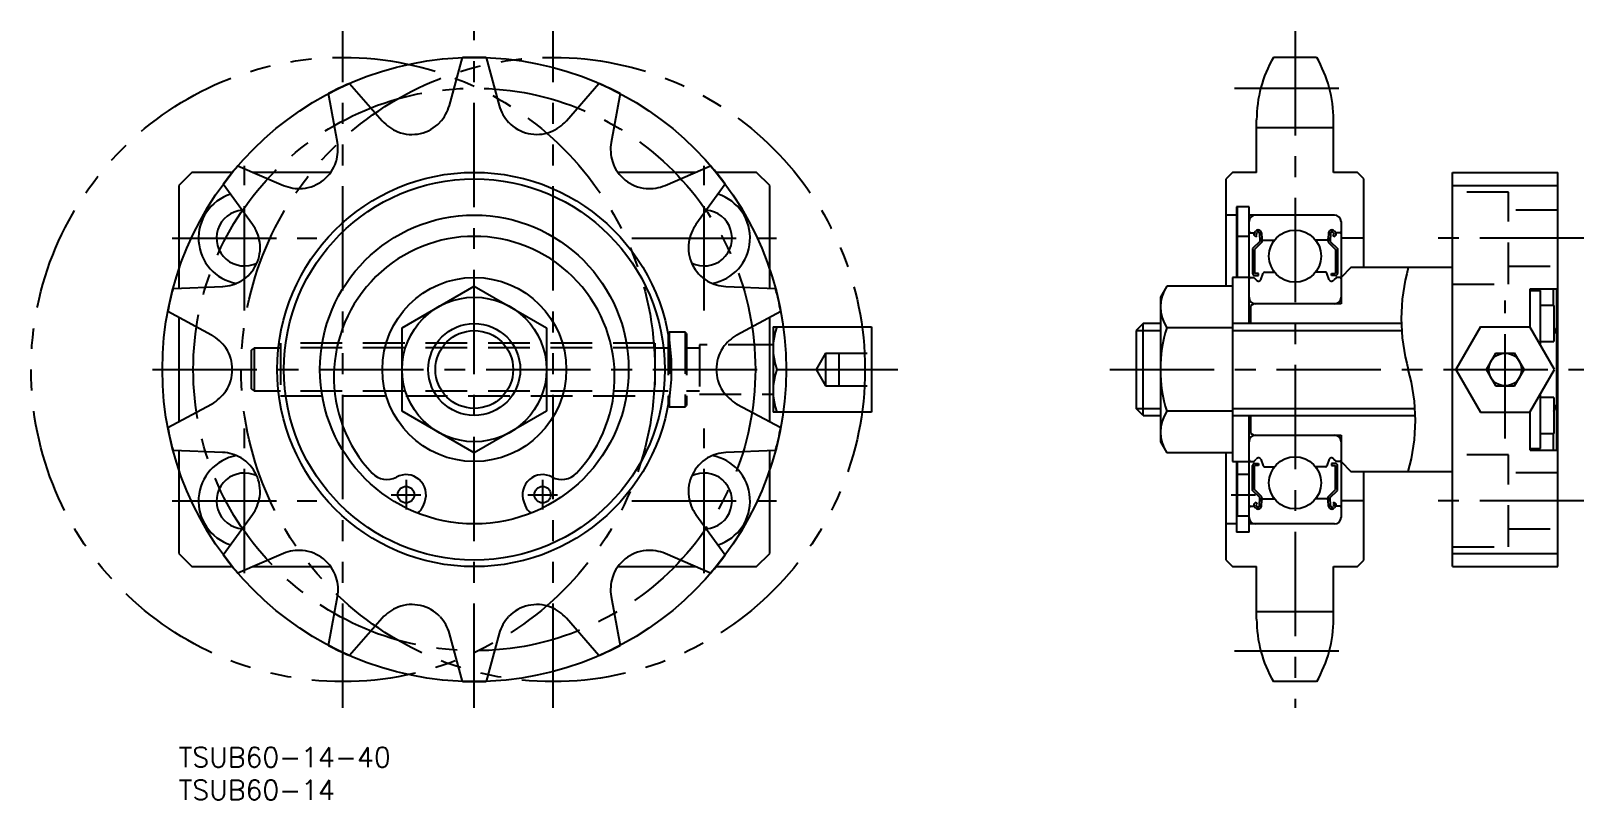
# Model space of a CAD drawing. Extents: x -23 to 214, y -8 to 109.
import ezdxf

# ---------------------------------------------------------------- set-up
doc = ezdxf.new("R2010")
doc.units = 0
doc.header["$LTSCALE"] = 0.5
for name, pattern in [('CENTER', [50.8, 31.75, -6.35, 6.35, -6.35]), ('DASHED', [19.05, 12.7, -6.35]), ('PHANTOM', [63.5, 31.75, -6.35, 6.35, -6.35, 6.35, -6.35])]:
    doc.linetypes.add(name, pattern=pattern)
for name, color, linetype in [('MSM_CENTER', 1, 'CENTER'), ('MSM_CONTINUOUS', 7, 'CONTINUOUS'), ('MSM_DASHED', 4, 'DASHED'), ('MSM_IMAGINARY', 6, 'PHANTOM'), ('MSM_NARROW', 5, 'CONTINUOUS'), ('MSM_PART_NUMBER', 7, 'CONTINUOUS')]:
    doc.layers.add(name, color=color, linetype=linetype)
doc.styles.get("Standard").update_dxf_attribs({"font": 'txt.shx', "height": 3, "bigfont": 'bigfont.shx'})

# ---------------------------------------------------------------- blocks, each defined once
blk = doc.blocks.new('*U35')
at = {"layer": 'MSM_PART_NUMBER'}
blk.add_text('TSUB60-14-40', height=3, dxfattribs=at).set_placement((0, -3))
blk = doc.blocks.new('*U36')
at = {"layer": 'MSM_PART_NUMBER'}
blk.add_text('TSUB60-14', height=3, dxfattribs=at).set_placement((0, -8))

msp = doc.modelspace()

# ---------------------------------------------------------------- linework, layer by layer
at = {"layer": 'MSM_CENTER'}
for p, q in [((45, 6), (45, 109)), ((169.99, 109), (169.99, 6)), ((160.76, 100.31), (179.21, 100.31)), ((10, 66.5), (10, 88.5)), ((80, 66.5), (80, 88.5)), ((-1, 77.5), (21, 77.5)), ((69, 77.5), (91, 77.5)), ((213.99, 77.5), (189.99, 77.5)), ((201.99, 47), (201.99, 68)), ((-4, 57.5), (109.5, 57.5)), ((141.79, 57.5), (213.99, 57.5)), ((10, 26.5), (10, 48.5)), ((80, 26.5), (80, 48.5)), ((34.6, 40.7), (34.6, 36.2)), ((55.4, 40.7), (55.4, 36.2)), ((32.35, 38.45), (36.85, 38.45)), ((53.15, 38.45), (57.65, 38.45)), ((160.24, 38.45), (163.99, 38.45)), ((-1, 37.5), (21, 37.5)), ((69, 37.5), (91, 37.5)), ((213.99, 37.5), (189.99, 37.5)), ((160.76, 14.7), (179.21, 14.7))]:
    msp.add_line(p, q, dxfattribs=at)
msp.add_circle((45, 57.5), 42.8, dxfattribs=at)
at = {"layer": 'MSM_CONTINUOUS'}
for p, q in [((41.22, 97.67), (43.21, 104.97)), ((46.79, 104.97), (48.78, 97.67)), ((173.28, 105), (166.69, 105)), ((24.17, 92.05), (22.79, 99.49)), ((26.02, 101.04), (30.98, 95.33)), ((59.02, 95.33), (63.98, 101.04)), ((67.21, 99.49), (65.83, 92.05)), ((164.14, 87.5), (164.14, 95.47)), ((175.84, 87.5), (175.84, 95.47)), ((164.14, 94.35), (175.84, 94.35)), ((9.01, 88.5), (15.95, 85.5)), ((74.05, 85.5), (80.99, 88.5)), ((2, 87.5), (0, 85.5)), ((0, 85.5), (0, 69.85)), ((8.17, 87.5), (2, 87.5)), ((11.24, 79.59), (6.77, 85.69)), ((23.15, 87.5), (11.32, 87.5)), ((78.68, 87.5), (66.85, 87.5)), ((83.23, 85.69), (78.76, 79.59)), ((88, 87.5), (81.83, 87.5)), ((90, 85.5), (88, 87.5)), ((90, 69.85), (90, 85.5)), ((160.49, 87.5), (159.49, 86.5)), ((159.49, 70.2), (159.49, 86.5)), ((164.14, 87.5), (160.49, 87.5)), ((179.49, 87.5), (175.84, 87.5)), ((180.49, 86.5), (179.49, 87.5)), ((180.49, 73), (180.49, 86.5)), ((193.99, 87.5), (209.99, 87.5)), ((193.99, 27.5), (193.99, 87.5)), ((193.99, 85.5), (209.99, 85.5)), ((209.99, 27.5), (209.99, 87.5)), ((161.09, 81), (159.49, 81)), ((162.99, 82.25), (161.09, 82.25)), ((161.09, 82.25), (161.09, 71.5)), ((161.24, 71.5, 1.25), (161.24, 82.25, 1.25)), ((162.99, 64.5), (162.99, 82.25)), ((175.99, 81), (162.99, 81)), ((163.19, 78.3), (163.77, 78.3)), ((163.77, 78.3), (163.99, 78.56)), ((164, 78.11), (164.21, 78.36)), ((164.23, 77.91), (164, 78.11)), ((164.57, 78.24), (164.62, 77)), ((164.87, 78.28), (164.95, 77.38)), ((175.11, 78.28), (175.03, 77.38)), ((175.41, 78.24), (175.36, 77)), ((175.75, 77.91), (175.98, 78.11)), ((175.98, 78.11), (175.76, 78.36)), ((176.21, 78.3), (175.99, 78.56)), ((176.79, 78.3), (176.21, 78.3)), ((176.99, 80), (176.99, 67.5)), ((162.99, 77.75), (161.24, 77.75)), ((164.62, 77), (163.52, 75.9)), ((163.52, 75.9), (163.52, 72.1)), ((164.03, 77.68), (163.8, 77.88)), ((164.92, 76.88), (163.82, 75.78)), ((163.82, 75.78), (163.82, 72.1)), ((164.03, 77.68), (164.23, 77.91)), ((164.92, 77.73), (164.92, 76.88)), ((165.15, 77.2), (166.86, 77.2)), ((174.83, 77.2), (173.11, 77.2)), ((175.06, 77.73), (175.06, 76.88)), ((175.06, 76.88), (176.16, 75.78)), ((175.36, 77), (176.46, 75.9)), ((175.94, 77.68), (175.75, 77.91)), ((175.94, 77.68), (176.17, 77.88)), ((176.16, 75.78), (176.16, 72.1)), ((176.46, 75.9), (176.46, 72.1)), ((180.49, 77.5), (176.99, 77.5)), ((162.99, 71.5), (160.49, 71.5)), ((160.49, 71.5), (160.49, 43.5)), ((163.19, 71.5), (163.69, 71.5)), ((163.69, 71.5), (164.06, 71.13)), ((164.44, 72.1), (163.82, 72.1)), ((163.82, 71.8), (164.44, 71.8)), ((164.44, 71.8), (164.44, 72.1)), ((164.77, 71.15), (165.14, 72.17)), ((165.33, 72.3), (166.86, 72.3)), ((174.65, 72.3), (173.11, 72.3)), ((175.21, 71.15), (174.83, 72.17)), ((175.54, 71.8), (175.54, 72.1)), ((175.54, 72.1), (176.16, 72.1)), ((176.16, 71.8), (175.54, 71.8)), ((176.29, 71.5), (175.91, 71.13)), ((176.79, 71.5), (176.29, 71.5)), ((178.49, 73), (176.99, 71.5)), ((193.99, 73), (178.49, 73)), ((-0.88, 69.81), (6.68, 70.12)), ((34, 63.85), (45, 70.2)), ((45, 70.2), (56, 63.85)), ((83.32, 70.12), (90.88, 69.81)), ((150.47, 70.2), (149.49, 68.5)), ((160.49, 70.2), (150.47, 70.2)), ((205.79, 69.8), (209.99, 69.8)), ((205.79, 63.92), (205.79, 69.8)), ((205.79, 69.5), (207.39, 69.5)), ((207.39, 61.15), (207.39, 69.5)), ((209.29, 69.8), (209.29, 67.25)), ((209.79, 69.8), (209.79, 45.2)), ((5, 62.75), (-1.68, 66.31)), ((91.68, 66.31), (85, 62.75)), ((149.49, 68.5), (149.49, 46.5)), ((163.69, 67.5), (163.19, 67.21)), ((163.19, 67.21), (163.19, 64.5)), ((176.99, 67.5), (163.69, 67.5)), ((209.39, 67.25), (207.39, 67.25)), ((209.39, 67.25), (209.39, 61.75)), ((0, 65.42), (0, 49.58)), ((90, 49.58), (90, 65.42)), ((90.5, 64), (90.5, 51)), ((90.5, 64), (105.5, 64)), ((105.5, 64), (105.5, 51)), ((146.87, 64.5), (145.79, 63.42)), ((149.49, 64.5), (146.87, 64.5)), ((146.87, 50.5), (146.87, 64.5)), ((186.18, 64.5), (160.49, 64.5)), ((198.23, 64), (194.48, 57.5)), ((198.23, 64), (205.74, 64)), ((209.49, 57.5), (205.74, 64)), ((209.39, 63.9), (209.79, 62.89)), ((34, 51.15), (34, 63.85)), ((56, 63.85), (56, 51.15)), ((145.79, 63.42), (145.79, 51.58)), ((160.49, 63.85), (150.47, 63.85)), ((207.39, 61.75), (209.39, 61.75)), ((90.5, 61.25), (90, 61.25)), ((200.54, 60), (199.1, 57.5)), ((200.54, 60), (203.43, 60)), ((204.87, 57.5), (203.43, 60)), ((91.08, 57.5), (105.5, 57.5)), ((194.48, 57.5), (198.23, 51)), ((199.1, 57.5), (200.54, 55)), ((203.43, 55), (204.87, 57.5)), ((205.74, 51), (209.49, 57.5)), ((200.54, 55), (203.43, 55)), ((-1.68, 48.69), (5, 52.25)), ((85, 52.25), (91.68, 48.69)), ((90, 53.75), (90.5, 53.75)), ((207.39, 45.5), (207.39, 53.85)), ((209.39, 53.25), (207.39, 53.25)), ((209.39, 53.25), (209.39, 47.75)), ((45, 44.8), (34, 51.15)), ((56, 51.15), (45, 44.8)), ((105.5, 51), (90.5, 51)), ((146.87, 50.5), (145.79, 51.58)), ((146.87, 50.5), (149.49, 50.5)), ((160.49, 51.15), (150.47, 51.15)), ((160.49, 50.5), (188.3, 50.5)), ((162.99, 32.75), (162.99, 50.5)), ((163.19, 50.5), (163.19, 47.79)), ((198.23, 51), (205.74, 51)), ((205.79, 45.2), (205.79, 51.08)), ((163.19, 47.79), (163.69, 47.5)), ((163.69, 47.5), (176.99, 47.5)), ((176.99, 47.5), (176.99, 35)), ((207.39, 47.75), (209.39, 47.75)), ((209.29, 47.75), (209.29, 45.2)), ((6.68, 44.88), (-0.88, 45.19)), ((0, 45.15), (0, 29.5)), ((90.88, 45.19), (83.32, 44.88)), ((90, 29.5), (90, 45.15)), ((149.49, 46.5), (150.47, 44.8)), ((205.79, 45.5), (207.39, 45.5)), ((205.79, 45.2), (209.99, 45.2)), ((160.49, 44.8), (150.47, 44.8)), ((159.49, 28.5), (159.49, 44.8)), ((160.49, 43.5), (162.99, 43.5)), ((161.09, 43.5), (161.09, 32.75)), ((161.24, 35.18, 1.25), (161.24, 43.5, 1.25)), ((163.19, 43.5), (163.69, 43.5)), ((163.52, 39.1), (163.52, 42.9)), ((163.69, 43.5), (164.06, 43.87)), ((163.82, 43.2), (164.44, 43.2)), ((163.82, 39.22), (163.82, 42.9)), ((164.44, 42.9), (163.82, 42.9)), ((164.44, 43.2), (164.44, 42.9)), ((164.77, 43.85), (165.14, 42.83)), ((165.33, 42.7), (166.86, 42.7)), ((174.65, 42.7), (173.11, 42.7)), ((175.21, 43.85), (174.83, 42.83)), ((176.16, 43.2), (175.54, 43.2)), ((175.54, 43.2), (175.54, 42.9)), ((175.54, 42.9), (176.16, 42.9)), ((176.29, 43.5), (175.91, 43.87)), ((176.16, 39.22), (176.16, 42.9)), ((176.79, 43.5), (176.29, 43.5)), ((176.46, 39.1), (176.46, 42.9)), ((176.99, 43.5), (178.49, 42)), ((162.99, 41.5), (161.24, 41.5)), ((178.49, 42), (193.99, 42)), ((180.49, 28.5), (180.49, 42)), ((164.62, 38), (163.52, 39.1)), ((164.92, 38.12), (163.82, 39.22)), ((164.57, 36.76), (164.62, 38)), ((164.92, 37.27), (164.92, 38.12)), ((175.06, 38.12), (176.16, 39.22)), ((175.06, 37.27), (175.06, 38.12)), ((175.36, 38), (176.46, 39.1)), ((175.41, 36.76), (175.36, 38)), ((37.24, 36.8), (37.46, 37.38)), ((52.54, 37.38), (52.76, 36.8)), ((163.19, 36.7), (163.77, 36.7)), ((163.77, 36.7), (163.99, 36.44)), ((164.03, 37.32), (163.8, 37.12)), ((164.23, 37.09), (164, 36.89)), ((164, 36.89), (164.21, 36.64)), ((164.03, 37.32), (164.23, 37.09)), ((164.87, 36.72), (164.95, 37.62)), ((165.15, 37.8), (166.86, 37.8)), ((174.83, 37.8), (173.11, 37.8)), ((175.11, 36.72), (175.03, 37.62)), ((175.94, 37.32), (175.75, 37.09)), ((175.75, 37.09), (175.98, 36.89)), ((175.98, 36.89), (175.76, 36.64)), ((175.94, 37.32), (176.17, 37.12)), ((176.21, 36.7), (175.99, 36.44)), ((176.79, 36.7), (176.21, 36.7)), ((180.49, 37.5), (176.99, 37.5)), ((6.77, 29.31), (11.24, 35.41)), ((78.76, 35.41), (83.23, 29.31)), ((161.09, 34), (159.49, 34)), ((162.99, 35.18), (161.24, 35.18)), ((175.99, 34), (162.99, 34)), ((172.69, 34), (172.69, 34)), ((162.99, 32.75), (161.09, 32.75)), ((0, 29.5), (2, 27.5)), ((15.95, 29.5), (9.01, 26.5)), ((80.99, 26.5), (74.05, 29.5)), ((88, 27.5), (90, 29.5)), ((159.49, 28.5), (160.49, 27.5)), ((179.49, 27.5), (180.49, 28.5)), ((193.99, 29.5), (209.99, 29.5)), ((2, 27.5), (8.17, 27.5)), ((11.32, 27.5), (23.15, 27.5)), ((66.85, 27.5), (78.68, 27.5)), ((81.83, 27.5), (88, 27.5)), ((160.49, 27.5), (164.14, 27.5)), ((164.14, 19.53), (164.14, 27.5)), ((175.84, 27.5), (179.49, 27.5)), ((175.84, 19.53), (175.84, 27.5)), ((193.99, 27.5), (209.99, 27.5)), ((22.79, 15.51), (24.17, 22.95)), ((65.83, 22.95), (67.21, 15.51)), ((30.98, 19.67), (26.02, 13.96)), ((63.98, 13.96), (59.02, 19.67)), ((164.14, 20.65), (175.84, 20.65)), ((43.21, 10.03), (41.22, 17.33)), ((48.78, 17.33), (46.79, 10.03)), ((173.28, 10), (166.69, 10))]:
    msp.add_line(p, q, dxfattribs=at)
for centre, radius in [((45, 57.5), 30), ((45, 57.5), 29), ((45, 57.5), 23.5), ((169.99, 74.75), 3.97), ((45, 57.5), 14), ((45, 57.5), 11), ((45, 57.5), 7), ((201.99, 57.5), 2.5), ((169.99, 40.25), 3.97), ((34.6, 38.45), 1.25), ((55.4, 38.45), 1.25)]:
    msp.add_circle(centre, radius, dxfattribs=at)
for centre, radius, start, end in [((45, 57.5), 47.5, 87.8352, 92.1648), ((183.19, 95.47), 19.05, 150, 180), ((156.79, 95.47), 19.05, 0, 30), ((45, 57.5), 47.5, 113.5495, 117.879), ((45, 57.5), 47.5, 62.121, 66.4505), ((34.81, 99.61), 6.69, 317.854, 343.1853), ((55.22, 99.62), 6.73, 196.8886, 222.0721), ((35.94, 99.9), 6.74, 222.6142, 247.5775), ((35.47, 99.23), 5.96, 249.2634, 316.2534), ((54.53, 99.23), 5.95, 223.7466, 290.5391), ((54.09, 99.85), 6.69, 292.1396, 317.4712), ((17.55, 91.02), 6.69, 343.5683, 8.8996), ((72.5, 91.02), 6.74, 171.1856, 196.1491), ((45, 57.5), 47.5, 139.2638, 143.5933), ((18.31, 90.97), 5.95, 275.1752, 341.9677), ((71.69, 90.97), 5.95, 198.0323, 264.8248), ((45, 57.5), 47.5, 36.4067, 40.7362), ((18.44, 91.77), 6.74, 248.3285, 273.2918), ((71.57, 91.72), 6.69, 266.4254, 291.7567), ((10, 77.5), 7, 107.5991, 259.8205), ((80, 77.5), 7, 280.1711, 72.4009), ((10, 77.5), 4.25, 94.4949, 296.4655), ((80, 77.5), 4.25, 243.5345, 85.5051), ((163.99, 80), 1, 90, 180), ((175.99, 80), 1, 0, 90), ((5.73, 75.79), 6.69, 9.2825, 34.6139), ((84.32, 75.77), 6.74, 145.4714, 170.4346), ((163.19, 78.5), 0.2, 180, 270), ((164, 78.11), 0.3, 139.9098, 229.9963), ((164.37, 78.24), 0.5, 4.987, 139.9098), ((164.37, 78.24), 0.2, 2.3754, 139.9922), ((175.6, 78.24), 0.5, 40.0902, 175.013), ((175.61, 78.24), 0.2, 40.0078, 177.6246), ((175.98, 78.11), 0.3, 310.0037, 40.0902), ((176.79, 78.5), 0.2, 270, 0), ((6.43, 76.07), 5.96, 300.8895, 7.682), ((45, 56.38), 21.38, 316.6826, 223.3174), ((83.57, 76.07), 5.96, 172.318, 239.1105), ((165.15, 77.4), 0.2, 184.987, 270), ((174.83, 77.4), 0.2, 270, 355.013), ((6.2, 76.85), 6.74, 274.0428, 299.0065), ((83.78, 76.8), 6.69, 240.7112, 266.0424), ((163.19, 71.3), 0.2, 90, 180), ((163.82, 72.1), 0.3, 180, 270), ((164.49, 71.55), 0.6, 225, 272.8048), ((164.49, 71.25), 0.3, 265.5374, 340.0299), ((165.33, 72.1), 0.2, 90, 160.0299), ((174.65, 72.1), 0.2, 19.9701, 90), ((175.49, 71.25), 0.3, 199.9701, 274.4626), ((175.49, 71.55), 0.6, 267.1952, 315), ((176.16, 72.1), 0.3, 270, 0), ((176.79, 71.3), 0.2, 0, 90), ((45, 57.5), 47.5, 164.9781, 169.3076), ((45, 57.5), 47.5, 10.6924, 15.0219), ((155.11, 67.03), 5.62, 145.6158, 214.3842), ((163.99, 68.5), 1, 180, 270), ((175.99, 68.5), 1, 270, 0), ((99.89, 60.75), 9.39, 159.7438, 200.2562), ((1.68, 56.94), 6.69, 34.9968, 60.3282), ((88.35, 56.9), 6.74, 119.7571, 144.7206), ((170.5, 57.5), 21.02, 162.412, 197.588), ((2.19, 57.5), 5.96, 326.6037, 33.3963), ((87.81, 57.5), 5.96, 146.6037, 213.3963), ((99.89, 54.25), 9.39, 159.7438, 200.2562), ((1.66, 58.09), 6.73, 299.7458, 324.9292), ((88.32, 58.06), 6.69, 214.9968, 240.3282), ((189.03, 59.58), 22.06, 337.3688, 340.2203), ((155.23, 47.97), 5.72, 146.2805, 213.7195), ((45, 57.5), 47.5, 190.6924, 195.0219), ((45, 57.5), 47.5, 344.9781, 349.3076), ((163.99, 46.5), 1, 90, 180), ((175.99, 46.5), 1, 0, 90), ((10, 37.5), 7, 99.925, 252.4009), ((6.43, 38.93), 5.95, 59.1105, 87.643), ((6.43, 38.93), 5.95, 352.318, 59.1105), ((83.57, 38.93), 5.95, 120.6923, 187.682), ((83.8, 38.15), 6.74, 94.0428, 119.0065), ((80, 37.5), 7, 287.5991, 79.8205), ((163.19, 43.7), 0.2, 180, 270), ((163.82, 42.9), 0.3, 90, 180), ((164.49, 43.45), 0.6, 87.1952, 135), ((164.49, 43.75), 0.3, 19.9701, 94.4626), ((165.33, 42.9), 0.2, 199.9701, 270), ((174.65, 42.9), 0.2, 270, 340.0299), ((175.49, 43.75), 0.3, 85.5374, 160.0299), ((175.49, 43.45), 0.6, 45, 92.8048), ((176.16, 42.9), 0.3, 0, 90), ((176.79, 43.7), 0.2, 270, 0), ((10, 37.5), 4.25, 63.5345, 265.5051), ((31.67, 43.8), 3.05, 223.3174, 298.7349), ((34.6, 38.45), 3.05, 339.4426, 118.7349), ((55.4, 38.45), 3.05, 61.2651, 200.5574), ((58.33, 43.8), 3.05, 241.2651, 316.6826), ((80, 37.5), 4.25, 274.4949, 116.4655), ((5.68, 39.23), 6.74, 325.4714, 350.4346), ((83.57, 38.93), 5.95, 187.682, 216.2145), ((34.9, 37.68), 2.5, 305.7418, 339.4426), ((55.1, 37.68), 2.5, 200.5574, 234.2582), ((163.19, 36.5), 0.2, 90, 180), ((164, 36.89), 0.3, 130.0037, 220.0902), ((164.37, 36.76), 0.5, 220.0902, 355.013), ((164.37, 36.76), 0.2, 220.0078, 357.6246), ((165.15, 37.6), 0.2, 90, 175.013), ((174.83, 37.6), 0.2, 4.987, 90), ((175.6, 36.76), 0.5, 184.987, 319.9098), ((175.61, 36.76), 0.2, 182.3754, 319.9922), ((175.98, 36.89), 0.3, 319.9098, 49.9963), ((176.79, 36.5), 0.2, 0, 90), ((163.99, 35), 1, 180, 270), ((175.99, 35), 1, 270, 0), ((45, 57.5), 47.5, 216.4067, 220.7362), ((18.31, 24.03), 5.95, 84.8248, 113.3573), ((18.31, 24.03), 5.95, 18.0323, 84.8248), ((71.69, 24.03), 5.95, 95.1752, 161.9677), ((71.56, 23.25), 6.73, 68.3172, 93.5007), ((45, 57.5), 47.5, 319.2638, 323.5933), ((18.31, 24.03), 5.95, 349.4998, 18.0323), ((72.45, 23.98), 6.69, 163.5683, 188.8996), ((35.91, 15.15), 6.69, 112.1396, 137.4712), ((35.47, 15.77), 5.96, 43.7466, 110.5391), ((54.53, 15.77), 5.96, 69.4609, 136.2534), ((54.06, 15.1), 6.74, 42.6142, 67.5775), ((34.77, 15.37), 6.74, 16.8999, 41.8643), ((55.19, 15.39), 6.69, 137.854, 163.1853), ((183.19, 19.53), 19.05, 180, 210), ((156.79, 19.53), 19.05, 330, 0), ((45, 57.5), 47.5, 242.121, 246.4505), ((45, 57.5), 47.5, 293.5495, 297.879), ((45, 57.5), 47.5, 267.8352, 272.1648)]:
    msp.add_arc(centre, radius, start, end, dxfattribs=at)
at = {"layer": 'MSM_DASHED'}
for p, q in [((202.49, 84.5), (193.99, 84.5)), ((202.49, 70.5), (202.49, 84.5)), ((209.99, 81.75), (202.49, 81.75)), ((202.49, 73.25), (209.99, 73.25)), ((193.99, 70.5), (202.49, 70.5)), ((72.5, 61.5), (15.5, 61.5)), ((15.5, 61.5), (15.5, 53.5)), ((72.5, 61.5), (72.5, 53.5)), ((74.7, 63.2), (74.5, 63)), ((74.5, 63), (74.5, 52)), ((77.1, 63.2), (74.7, 63.2)), ((74.7, 63.2), (74.7, 51.8)), ((77.3, 63), (77.1, 63.2)), ((77.1, 63.2), (77.1, 51.8)), ((77.3, 63), (77.3, 52)), ((11.5, 60.75), (11, 60.46)), ((11, 60.46), (11, 54.54)), ((15.5, 60.75), (11.5, 60.75)), ((11.5, 60.75), (11.5, 54.25)), ((72.5, 60.82), (15.5, 60.82)), ((74.5, 60.75), (72.5, 60.75)), ((79.3, 60.75), (77.3, 60.75)), ((90, 61.25), (79.3, 61.25)), ((79.3, 61.25), (79.3, 53.75)), ((98.5, 60), (97.06, 57.5)), ((98.5, 60), (105.5, 60)), ((98.5, 60), (98.5, 55)), ((100.5, 60), (100.5, 55)), ((97.06, 57.5), (98.5, 55)), ((11, 54.54), (11.5, 54.25)), ((98.5, 55), (105.5, 55)), ((11.5, 54.25), (15.5, 54.25)), ((72.5, 54.18), (15.5, 54.18)), ((15.5, 53.5), (72.5, 53.5)), ((72.5, 54.25), (74.5, 54.25)), ((77.3, 54.25), (79.3, 54.25)), ((79.3, 53.75), (90, 53.75)), ((74.5, 52), (74.7, 51.8)), ((74.7, 51.8), (77.1, 51.8)), ((77.1, 51.8), (77.3, 52)), ((202.49, 44.5), (193.99, 44.5)), ((202.49, 30.5), (202.49, 44.5)), ((209.99, 41.75), (202.49, 41.75)), ((202.49, 33.25), (209.99, 33.25)), ((193.99, 30.5), (202.49, 30.5))]:
    msp.add_line(p, q, dxfattribs=at)
at = {"layer": 'MSM_IMAGINARY'}
for p, q in [((25, 6), (25, 109)), ((57, 6), (57, 109))]:
    msp.add_line(p, q, dxfattribs=at)
for centre in [(25, 57.5), (57, 57.5)]:
    msp.add_circle(centre, 47.5, dxfattribs=at)
at = {"layer": 'MSM_NARROW'}
for p, q in [((145.79, 63.42), (149.49, 63.42)), ((160.49, 63.42), (186.22, 63.42)), ((145.79, 51.58), (149.49, 51.58)), ((160.49, 51.58), (188.25, 51.58))]:
    msp.add_line(p, q, dxfattribs=at)
for radius in [47.5, 5.92]:
    msp.add_circle((45, 57.5), radius, dxfattribs=at)
for centre, start, end in [((214.73, 65.25), 164.2559, 195.7441), ((159.75, 49.75), 344.2545, 15.7455)]:
    msp.add_arc(centre, 28.56, start, end, dxfattribs=at)

# ---------------------------------------------------------------- block references
at = {"layer": 'MSM_CONTINUOUS'}
for name in ['*U35', '*U36']:
    msp.add_blockref(name, (0, 0), dxfattribs=at)

doc.saveas('drawing.dxf')
